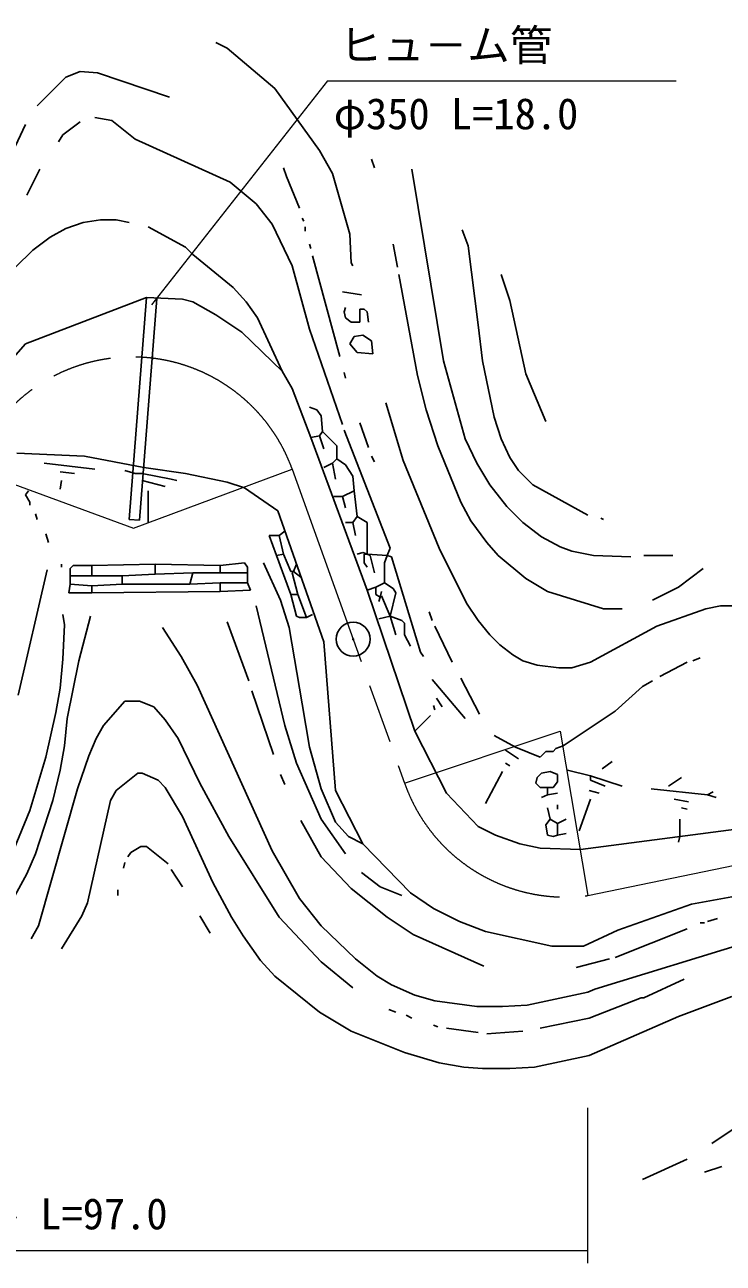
# Model space of a CAD drawing. Units: millimetres, scale not verified. Extents: x 69839 to 709839, y -172201 to 187799.
# Drawn here: x 236028 to 277048, y 76864 to 149632 of the extents above; entities that cross this region are included whole.
import ezdxf
from ezdxf.enums import TextEntityAlignment as Align

# ---------------------------------------------------------------- set-up
doc = ezdxf.new("R2010")
doc.units = ezdxf.units.MM
doc.header["$LTSCALE"] = 1000
doc.linetypes.add('CHAIN', pattern=[18.5, 12, -1.5, 3.5, -1.5])
for name, color, linetype, lineweight in [('M-BGD', 7, 'Continuous', 25), ('M-BMK', 2, 'CHAIN', 13), ('M-BMK-HTXT', 7, 'Continuous', 13), ('M-BMK-SRVR', 3, 'Continuous', 25)]:
    doc.layers.add(name, color=color, linetype=linetype, lineweight=lineweight)
doc.styles.add('ＭＳ ゴシック', font='')
doc.styles.get('ＭＳ ゴシック').set_extended_font_data('MS Gothic')

# ---------------------------------------------------------------- blocks, each defined once
blk = doc.blocks.new('BUHIN10')
at = {"color": 3, "linetype": 'Continuous', "lineweight": 25}
for radius in [995, 30]:
    blk.add_circle((0, 0), radius, dxfattribs=at)

msp = doc.modelspace()

# ---------------------------------------------------------------- linework, layer by layer
at = {"layer": 'M-BGD'}
for p, q in [((247246, 148588), (247923, 148250)), ((247923, 148250), (250717, 145879)), ((238440, 146556), (236747, 144863)), ((239287, 146895), (238440, 146556)), ((240303, 146810), (239287, 146895)), ((244536, 145371), (240303, 146810)), ((250717, 145879), (253342, 142238)), ((240134, 144186), (241150, 144016)), ((236070, 143762), (234715, 140884)), ((239287, 143932), (238271, 143170)), ((241150, 144016), (242504, 142916)), ((238271, 143170), (238017, 142746)), ((242504, 142916), (248092, 140376)), ((253342, 142238), (254104, 140884)), ((251225, 141222), (251394, 140714)), ((256390, 141730), (256559, 141222)), ((236916, 141138), (236154, 139614)), ((251394, 140714), (252156, 138852)), ((254104, 140884), (255120, 137328)), ((258760, 141138), (260623, 129877)), ((248092, 140376), (249616, 139106)), ((249616, 139106), (250548, 137920)), ((252326, 138259), (252410, 138090)), ((238440, 137666), (237509, 137158)), ((239456, 138005), (238440, 137666)), ((240472, 138174), (239456, 138005)), ((241404, 138174), (240472, 138174)), ((242166, 138005), (241404, 138174)), ((243266, 137751), (245468, 136566)), ((250548, 137920), (251733, 135465)), ((252495, 137751), (252495, 137497)), ((261724, 137582), (262062, 136650)), ((237509, 137158), (236493, 136396)), ((255120, 137328), (255204, 135634)), ((236493, 136396), (235477, 135380)), ((245468, 136566), (245891, 136142)), ((245891, 136142), (248262, 134195)), ((252749, 136735), (252834, 136481)), ((257660, 136735), (257914, 135380)), ((262062, 136650), (262655, 131994)), ((251733, 135465), (252749, 131740)), ((252918, 136058), (254527, 130131)), ((255204, 135634), (255289, 135465)), ((257998, 134957), (259099, 129030)), ((264010, 134957), (264518, 133433)), ((248262, 134195), (249024, 133348)), ((254696, 133941), (255797, 133772)), ((236070, 130893), (243182, 133602)), ((242166, 120564), (243182, 133602)), ((242765, 120518), (243781, 133556)), ((243182, 133602), (245298, 133518)), ((245298, 133518), (245891, 133348)), ((245298, 133518), (245891, 133348)), ((245891, 133348), (247246, 132586)), ((245891, 133348), (247246, 132586)), ((249024, 133348), (249701, 132417)), ((264518, 133433), (265449, 129115)), ((247246, 132586), (248770, 131570)), ((247246, 132586), (248770, 131570)), ((254866, 133010), (254781, 132756)), ((254781, 132756), (254866, 132417)), ((255712, 132163), (255712, 132925)), ((255712, 132925), (255966, 132925)), ((255966, 132925), (256136, 132756)), ((256136, 132756), (256220, 132163)), ((249701, 132417), (251140, 129284)), ((252749, 131740), (254696, 126152)), ((254866, 132417), (255204, 132163)), ((255204, 132163), (255712, 132163)), ((262655, 131994), (262909, 129877)), ((248770, 131570), (251140, 129284)), ((248770, 131570), (251140, 129284)), ((255120, 130893), (255374, 131316)), ((255374, 131316), (255882, 131401)), ((255882, 131401), (256390, 131062)), ((256390, 131062), (256474, 130300)), ((234292, 128861), (236070, 130893)), ((243520, 130300), (243520, 129962)), ((255543, 130385), (255120, 130893)), ((256474, 130300), (255543, 130385)), ((260623, 129877), (261893, 125305)), ((262909, 129877), (263586, 126575)), ((251140, 129284), (251733, 128268)), ((251140, 129284), (251733, 128268)), ((254781, 129200), (254866, 128861)), ((259099, 129030), (259607, 126998)), ((265449, 129115), (266634, 126321)), ((251733, 128268), (252834, 125390)), ((257236, 127422), (258252, 124035)), ((252749, 127168), (253172, 126998)), ((253172, 126998), (253426, 126660)), ((253426, 126660), (253511, 125728)), ((259607, 126998), (260284, 124882)), ((255712, 126236), (256220, 124797)), ((263586, 126575), (264010, 125305)), ((253342, 125474), (252834, 125390)), ((252834, 125390), (256136, 116415)), ((253511, 125728), (253342, 125474)), ((253342, 125474), (253596, 124712)), ((253511, 125728), (254358, 124882)), ((254781, 125813), (257490, 118870)), ((261893, 125305), (262570, 123866)), ((264010, 125305), (264518, 124204)), ((239541, 124289), (235562, 124458)), ((239541, 124289), (235562, 124458)), ((254358, 124882), (254358, 124120)), ((260284, 124882), (261639, 121580)), ((237170, 123866), (240134, 123527)), ((243012, 123612), (239541, 124289)), ((254104, 123866), (253596, 123612)), ((254358, 124120), (254104, 123866)), ((254104, 123866), (254273, 122934)), ((254358, 124120), (254866, 123781)), ((254866, 123781), (255289, 123104)), ((256390, 124289), (256559, 123950)), ((258252, 124035), (260369, 118870)), ((262570, 123866), (263332, 122596)), ((264518, 124204), (265026, 123442)), ((238102, 123358), (238948, 123273)), ((241912, 123442), (242504, 123273)), ((242504, 123273), (242928, 123273)), ((242928, 123273), (244621, 122934)), ((243012, 123612), (245468, 123273)), ((245468, 123273), (243012, 123612)), ((247923, 122765), (245468, 123273)), ((255289, 123104), (255374, 122257)), ((265026, 123442), (265872, 122596)), ((236239, 122257), (236070, 122003)), ((238186, 122850), (238102, 122342)), ((242928, 122850), (244282, 122511)), ((243266, 122257), (243266, 120394)), ((244621, 122934), (244960, 122850)), ((248939, 122426), (247923, 122765)), ((250886, 121072), (248939, 122426)), ((255374, 122257), (254696, 121918)), ((255374, 122257), (255543, 120733)), ((263332, 122596), (264348, 121326)), ((265872, 122596), (269090, 120818)), ((236070, 122003), (236324, 121580)), ((236324, 121580), (236324, 121410)), ((254188, 121918), (254696, 121918)), ((254696, 121918), (254866, 121241)), ((261639, 121580), (262232, 120479)), ((236662, 120902), (236747, 120564)), ((253596, 113367), (250886, 121072)), ((264348, 121326), (265280, 120394)), ((242166, 120564), (242765, 120518)), ((254866, 120394), (255289, 120394)), ((255543, 120733), (255289, 120394)), ((255289, 120394), (255458, 119632)), ((255543, 120733), (256136, 120394)), ((256136, 120394), (256136, 118532)), ((262232, 120479), (263163, 119209)), ((265280, 120394), (266380, 119548)), ((269852, 120648), (270021, 120564)), ((237255, 119717), (237424, 119209)), ((250971, 119632), (250378, 119632)), ((250378, 119632), (250802, 118447)), ((251310, 119886), (250971, 119632)), ((250971, 119632), (251225, 118532)), ((266380, 119548), (267481, 118955)), ((255543, 118532), (255882, 118616)), ((255882, 118616), (256136, 118532)), ((257490, 118870), (257321, 118447)), ((260369, 118870), (261978, 115653)), ((263163, 119209), (263840, 118447)), ((267481, 118955), (268158, 118701)), ((268158, 118701), (269428, 118447)), ((238186, 117939), (238186, 117770)), ((243690, 117939), (239964, 117854)), ((247500, 117854), (243690, 117939)), ((243690, 117939), (243690, 117346)), ((247500, 117854), (248939, 118024)), ((248939, 118024), (249108, 117770)), ((250040, 118024), (251056, 115822)), ((251225, 118532), (250802, 118447)), ((250802, 118447), (251648, 116161)), ((251225, 118532), (251648, 117516)), ((251987, 117939), (251818, 117516)), ((255966, 118024), (255966, 118532)), ((255966, 118532), (256136, 118532)), ((256136, 117770), (255966, 118024)), ((256136, 118532), (257321, 118447)), ((256305, 118447), (256136, 118532)), ((256559, 117431), (256305, 118447)), ((257152, 118024), (257321, 118447)), ((257152, 116838), (257152, 118024)), ((257575, 118362), (257321, 118447)), ((259268, 112774), (257575, 118362)), ((263840, 118447), (265449, 117092)), ((269428, 118447), (271630, 118362)), ((272392, 118447), (274085, 118447)), ((237340, 117600), (235646, 110234)), ((238864, 117854), (238694, 117685)), ((238694, 117685), (238694, 117262)), ((238694, 117262), (239964, 117262)), ((238694, 117262), (238694, 116754)), ((239964, 117854), (238864, 117854)), ((239964, 117854), (239964, 117262)), ((239964, 117262), (241742, 117262)), ((243690, 117346), (241742, 117262)), ((241742, 117262), (241742, 116754)), ((243690, 117346), (245891, 117431)), ((245891, 117431), (245722, 116754)), ((247500, 117431), (245891, 117431)), ((247500, 117854), (247500, 117431)), ((247500, 117431), (249108, 117431)), ((249108, 117770), (249108, 117431)), ((249108, 117431), (249108, 116838)), ((251648, 117516), (251818, 117516)), ((251733, 117431), (251818, 117516)), ((252072, 116161), (251733, 117431)), ((252241, 117177), (251818, 117516)), ((275863, 117685), (274424, 116584)), ((238694, 116754), (238610, 116246)), ((238694, 116754), (239964, 116669)), ((241742, 116754), (239964, 116669)), ((239964, 116669), (239964, 116246)), ((245722, 116754), (241742, 116754)), ((245722, 116754), (247500, 116838)), ((249108, 116838), (247500, 116838)), ((247500, 116838), (247500, 116330)), ((249108, 116838), (249278, 116415)), ((256644, 116584), (256136, 116415)), ((257152, 116838), (256644, 116584)), ((256644, 116584), (256644, 116161)), ((257152, 116838), (257660, 116500)), ((257660, 116500), (257829, 116246)), ((265449, 117092), (266719, 116330)), ((274424, 116584), (272900, 115822)), ((238610, 116246), (239964, 116246)), ((247500, 116330), (239964, 116246)), ((249278, 116415), (247500, 116330)), ((251056, 115822), (251564, 114214)), ((251648, 116161), (252072, 116161)), ((251648, 116161), (251987, 114891)), ((252072, 116161), (252580, 114806)), ((256136, 116415), (258930, 108118)), ((256644, 116161), (256898, 115992)), ((256898, 115992), (256813, 115738)), ((256982, 116330), (256898, 115992)), ((256982, 116076), (256898, 115992)), ((257490, 114891), (256982, 116076)), ((257829, 116246), (257490, 114891)), ((266719, 116330), (270021, 115314)), ((238271, 114976), (238356, 114383)), ((249616, 115484), (251310, 108456)), ((252918, 114976), (252580, 114806)), ((259776, 115145), (259946, 114637)), ((261978, 115653), (262655, 114637)), ((270021, 115314), (271122, 115314)), ((273154, 114298), (276032, 115314)), ((276032, 115314), (276879, 115484)), ((276879, 115484), (278742, 115484)), ((238356, 114383), (238271, 112351)), ((239880, 114891), (239202, 112266)), ((247923, 114552), (249193, 111081)), ((251987, 114891), (252156, 114806)), ((252156, 114806), (252580, 114806)), ((257490, 114891), (256813, 114722)), ((257490, 114891), (258168, 114637)), ((257490, 114891), (257829, 113790)), ((258168, 114637), (258337, 114468)), ((258337, 114468), (258337, 113790)), ((260115, 114298), (261131, 112182)), ((262655, 114637), (263332, 113790)), ((269259, 112182), (273154, 114298)), ((244113, 114214), (245214, 112520)), ((251564, 114214), (252326, 109726)), ((258337, 113790), (258676, 113113)), ((263332, 113790), (263925, 113198)), ((254273, 104646), (253596, 113367)), ((263925, 113198), (264687, 112605)), ((238271, 112351), (238102, 110658)), ((239202, 112266), (238525, 108880)), ((245214, 112520), (246145, 110827)), ((259438, 112520), (259268, 112774)), ((264687, 112605), (265280, 112266)), ((265280, 112266), (266126, 112012)), ((268158, 111843), (269259, 112182)), ((274932, 112182), (273323, 111335)), ((275694, 112436), (275270, 112266)), ((266126, 112012), (267396, 111843)), ((267396, 111843), (268158, 111843)), ((238102, 110658), (237848, 109218)), ((246145, 110827), (250548, 101090)), ((259946, 111166), (261893, 108880)), ((261639, 111250), (262740, 109134)), ((272307, 110742), (270698, 109303)), ((272900, 111081), (272307, 110742)), ((240642, 108456), (241912, 109896)), ((241912, 109896), (242758, 109896)), ((242758, 109896), (243605, 109557)), ((249362, 110488), (250632, 106763)), ((260200, 110065), (260538, 109557)), ((237848, 109218), (237255, 106594)), ((243605, 109557), (244282, 108795)), ((252326, 109726), (252749, 107186)), ((260030, 109642), (260115, 109388)), ((270698, 109303), (267650, 107271)), ((238525, 108880), (238356, 107271)), ((240218, 107694), (240642, 108456)), ((244282, 108795), (245044, 107694)), ((251310, 108456), (251987, 106255)), ((259861, 109049), (258930, 108118)), ((258930, 108118), (260792, 104477)), ((263586, 107864), (264856, 107186)), ((238356, 107271), (238102, 105832)), ((239795, 106678), (240218, 107694)), ((245044, 107694), (246314, 105070)), ((252749, 107186), (253426, 104731)), ((264264, 107017), (265026, 106509)), ((264856, 107186), (266296, 106594)), ((267058, 106932), (267227, 107102)), ((267227, 107102), (267650, 107271)), ((237255, 106594), (236324, 103461)), ((239118, 104731), (239795, 106678)), ((251987, 106255), (253426, 102953)), ((264264, 106255), (264518, 106086)), ((266296, 106594), (266634, 106932)), ((266634, 106932), (267058, 106932)), ((270529, 106340), (269936, 105916)), ((238102, 105832), (237678, 104054)), ((241404, 104646), (242674, 105662)), ((242674, 105662), (242928, 105662)), ((242928, 105662), (243859, 105239)), ((251056, 105578), (251310, 104985)), ((264094, 105747), (263078, 103884)), ((266126, 105408), (266380, 105662)), ((266380, 105662), (266888, 105747)), ((266888, 105747), (267312, 105578)), ((267312, 105578), (267312, 105154)), ((267904, 105832), (269259, 105493)), ((243859, 105239), (244282, 104816)), ((244282, 104816), (245298, 103122)), ((246314, 105070), (248008, 101937)), ((266042, 105070), (266126, 105408)), ((266296, 104816), (266042, 105070)), ((267058, 104816), (266296, 104816)), ((266719, 104816), (266719, 104392)), ((267312, 105154), (267058, 104816)), ((269259, 105493), (271122, 104900)), ((269259, 105493), (269259, 105239)), ((269259, 105239), (270106, 104900)), ((274593, 105408), (273831, 104900)), ((236832, 96688), (239118, 104731)), ((241065, 104054), (241404, 104646)), ((253426, 104731), (254273, 102784)), ((255882, 101514), (254273, 104646)), ((260792, 104477), (262655, 102530)), ((266719, 104392), (266380, 104223)), ((267312, 104477), (266719, 104392)), ((269259, 104138), (268582, 102276)), ((269174, 104646), (269767, 104477)), ((272815, 104731), (276117, 104392)), ((274170, 104138), (275016, 103969)), ((276456, 104562), (276117, 104392)), ((276117, 104392), (276625, 104223)), ((236324, 103461), (235392, 101175)), ((237678, 104054), (236662, 100921)), ((239710, 98042), (241065, 104054)), ((266719, 103630), (266888, 102953)), ((267312, 103800), (267312, 103546)), ((274593, 103630), (274932, 103546)), ((245298, 103122), (247076, 99228)), ((252241, 102868), (253426, 100752)), ((253426, 102953), (254866, 100921)), ((254273, 102784), (255035, 101937)), ((266888, 102953), (266634, 102614)), ((266634, 102614), (266719, 102022)), ((266888, 102953), (267312, 102699)), ((267820, 102953), (267312, 102699)), ((267312, 102699), (267312, 102022)), ((268666, 101175), (279758, 102614)), ((274508, 102953), (274508, 101937)), ((248008, 101937), (250971, 97196)), ((255035, 101937), (255882, 101514)), ((262655, 102530), (263671, 102022)), ((263671, 102022), (265110, 101514)), ((266719, 102022), (267058, 101937)), ((267058, 101937), (267312, 102022)), ((267312, 102022), (267820, 102106)), ((274508, 101937), (274424, 101598)), ((242250, 101006), (242843, 101344)), ((242843, 101344), (243182, 101344)), ((243182, 101344), (244452, 100328)), ((258676, 98635), (255882, 101514)), ((265110, 101514), (266296, 101260)), ((266296, 101260), (268666, 101175)), ((236662, 100921), (236154, 99736)), ((242081, 100752), (242250, 101006)), ((250548, 101090), (252156, 98296)), ((253426, 100752), (255204, 98889)), ((236154, 99736), (234715, 97111)), ((241912, 100413), (241827, 100074)), ((244621, 99990), (245298, 98974)), ((255797, 99820), (256898, 98974)), ((247076, 99228), (248177, 97196)), ((256898, 98974), (258168, 98466)), ((241488, 98804), (241488, 98466)), ((252156, 98296), (253426, 96688)), ((255204, 98889), (257321, 97196)), ((260030, 97704), (258676, 98635)), ((277980, 98466), (275186, 97958)), ((239372, 97280), (239710, 98042)), ((261554, 96942), (260030, 97704)), ((275186, 97958), (270868, 96434)), ((238186, 95333), (239372, 97280)), ((246314, 97280), (246907, 96264)), ((248177, 97196), (248854, 96095)), ((250971, 97196), (253426, 94571)), ((257321, 97196), (258845, 96180)), ((261554, 96942), (263078, 96349)), ((263078, 96349), (261554, 96942)), ((275694, 96857), (275948, 96857)), ((276710, 97111), (276117, 96942)), ((236408, 95926), (236832, 96688)), ((248854, 96095), (249870, 94656)), ((253426, 96688), (255458, 94740)), ((258845, 96180), (262994, 94317)), ((266973, 95502), (263078, 96349)), ((270868, 96434), (268836, 95502)), ((274932, 96518), (270698, 94825)), ((268836, 95502), (266973, 95502)), ((278572, 95756), (269513, 92962)), ((249870, 94656), (250717, 93724)), ((255458, 94740), (256728, 93724)), ((270360, 94740), (268412, 94232)), ((253426, 94571), (255289, 93047)), ((250717, 93724), (253342, 91608)), ((256728, 93724), (257575, 93216)), ((257575, 93216), (258930, 92624)), ((274762, 93555), (272392, 92454)), ((258930, 92624), (260115, 92285)), ((265534, 92031), (269090, 92793)), ((269513, 92962), (269090, 92793)), ((272222, 92454), (269174, 91269)), ((272392, 92454), (272222, 92454)), ((274424, 91354), (277556, 92539)), ((257406, 91777), (257829, 91608)), ((260115, 92285), (262570, 91946)), ((262570, 91946), (264094, 91946)), ((264094, 91946), (265534, 92031)), ((253342, 91608), (255204, 90507)), ((258422, 91438), (258760, 91269)), ((269174, 91269), (266296, 90676)), ((269174, 89068), (274424, 91354)), ((255204, 90507), (258337, 89237)), ((260030, 90846), (260284, 90761)), ((260792, 90676), (262655, 90422)), ((265280, 90507), (263163, 90338)), ((258337, 89237), (260369, 88644)), ((265957, 88390), (269174, 89068)), ((260369, 88644), (261808, 88390)), ((261808, 88390), (262909, 88306)), ((262909, 88306), (264518, 88306)), ((264518, 88306), (265957, 88390)), ((277641, 84750), (276371, 83903)), ((274932, 82972), (272307, 81786)), ((276964, 82548), (275948, 82210))]:
    msp.add_line(p, q, dxfattribs=at)
at = {"layer": 'M-BMK'}
for p, q in [((232937, 123527), (242420, 120056)), ((242420, 120056), (251733, 123527)), ((251733, 123527), (258337, 105070)), ((258337, 105070), (267481, 108118)), ((267481, 108118), (269090, 98466)), ((269090, 98466), (277726, 100244))]:
    msp.add_line(p, q, dxfattribs=at)
for centre, start, end in [((242335, 120110), 19.98193, 160.01807), ((267774, 108379), 199.32333, 277.56403)]:
    msp.add_arc(centre, 10000, start, end, dxfattribs=at)
at = {"layer": 'M-BMK-HTXT'}
for p, q in [((253808, 146345), (243466, 133181)), ((253808, 146345), (274288, 146345)), ((269090, 76864), (269090, 85997)), ((198901, 77603), (269090, 77603))]:
    msp.add_line(p, q, dxfattribs=at)

# ---------------------------------------------------------------- block references
at = {"layer": 'M-BMK-SRVR'}
msp.add_blockref('BUHIN10', (255310, 113532), dxfattribs=at)

# ---------------------------------------------------------------- texts
at = {"layer": 'M-BMK-HTXT', "style": 'ＭＳ ゴシック'}
for s, p in [('ヒュ－ム管', (254511, 146969)), ('φ350 L=18.0', (254172, 142942)), ('ガ－ドレ－ル L=97.0', (220686, 78303))]:
    msp.add_text(s, height=1833, dxfattribs=at).set_placement(p, align=Align.BOTTOM_LEFT)

doc.saveas('drawing.dxf')
